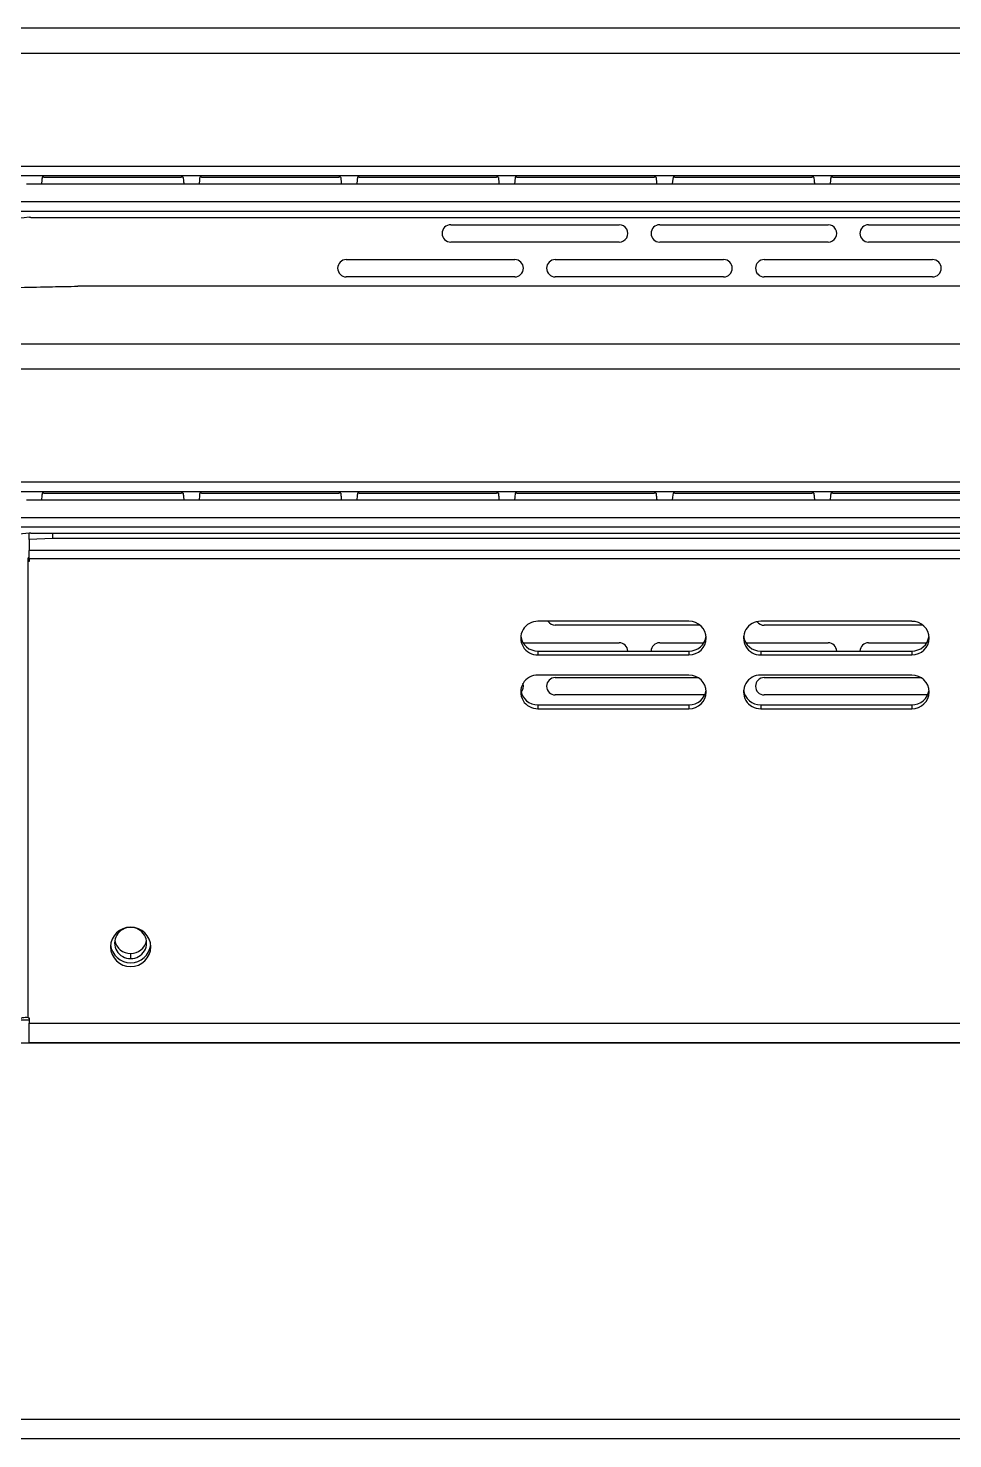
# Model space of a CAD drawing. Header units: millimetres. Extents: x -356 to 237, y 0 to 365.
# Drawn here: x 113.15 to 118.13, y 9.94 to 17.53 of the extents above; entities that cross this region are included whole.
import ezdxf

# ---------------------------------------------------------------- set-up
doc = ezdxf.new("R2010")
doc.units = ezdxf.units.MM

msp = doc.modelspace()

# ---------------------------------------------------------------- linework, layer by layer
at = {"color": 7, "linetype": 'Continuous', "lineweight": 25}
for p, q in [((113.2372, 16.7268), (113.9768, 16.7268)), ((114.0861, 16.7268), (114.8254, 16.7268)), ((114.9355, 16.7268), (115.6745, 16.7268)), ((115.7852, 16.7268), (116.5239, 16.7268)), ((116.6351, 16.7268), (117.3737, 16.7268)), ((117.4852, 16.7268), (118.2237, 16.7268)), ((113.2242, 16.6887), (113.1432, 16.6887)), ((113.9911, 16.6887), (113.2242, 16.6887)), ((114.073, 16.6887), (113.9911, 16.6887)), ((114.8396, 16.6887), (114.073, 16.6887)), ((114.9222, 16.6887), (114.8396, 16.6887)), ((115.6885, 16.6887), (114.9222, 16.6887)), ((115.7718, 16.6887), (115.6885, 16.6887)), ((116.5379, 16.6887), (115.7718, 16.6887)), ((116.6216, 16.6887), (116.5379, 16.6887)), ((117.3876, 16.6887), (116.6216, 16.6887)), ((117.4716, 16.6887), (117.3876, 16.6887)), ((118.2374, 16.6887), (117.4716, 16.6887)), ((113.1681, 16.5106), (118.7045, 16.5106)), ((115.4285, 16.4709), (116.3355, 16.4709)), ((116.5535, 16.4709), (117.4605, 16.4709)), ((117.6785, 16.4709), (118.5855, 16.4709)), ((116.3355, 16.3779), (115.4285, 16.3779)), ((117.4605, 16.3779), (116.5535, 16.3779)), ((118.5855, 16.3779), (117.6785, 16.3779)), ((114.866, 16.2834), (115.773, 16.2834)), ((115.991, 16.2834), (116.898, 16.2834)), ((117.116, 16.2834), (118.023, 16.2834)), ((115.773, 16.1904), (114.866, 16.1904)), ((116.898, 16.1904), (115.991, 16.1904)), ((118.023, 16.1904), (117.116, 16.1904)), ((118.7045, 16.1401), (113.4201, 16.1401)), ((113.2242, 14.9887), (113.1432, 14.9887)), ((113.9911, 14.9887), (113.2242, 14.9887)), ((113.2372, 15.0268), (113.9768, 15.0268)), ((114.073, 14.9887), (113.9911, 14.9887)), ((114.8396, 14.9887), (114.073, 14.9887)), ((114.0861, 15.0268), (114.8254, 15.0268)), ((114.9222, 14.9887), (114.8396, 14.9887)), ((115.6885, 14.9887), (114.9222, 14.9887)), ((114.9355, 15.0268), (115.6745, 15.0268)), ((115.7718, 14.9887), (115.6885, 14.9887)), ((116.5379, 14.9887), (115.7718, 14.9887)), ((115.7852, 15.0268), (116.5239, 15.0268)), ((116.6216, 14.9887), (116.5379, 14.9887)), ((117.3876, 14.9887), (116.6216, 14.9887)), ((116.6351, 15.0268), (117.3737, 15.0268)), ((117.4716, 14.9887), (117.3876, 14.9887)), ((118.2374, 14.9887), (117.4716, 14.9887)), ((117.4852, 15.0268), (118.2237, 15.0268)), ((113.1583, 14.7763), (113.1583, 14.8107)), ((113.1681, 14.8106), (118.7045, 14.8106)), ((113.2833, 14.8106), (113.2833, 14.7829)), ((113.2833, 14.7829), (113.1583, 14.7763)), ((113.1583, 14.7763), (113.1583, 14.7179)), ((124.1261, 14.7829), (113.2833, 14.7829)), ((113.153, 14.6583), (113.153, 14.679)), ((113.1583, 14.679), (113.153, 14.679)), ((113.153, 12.2026), (113.153, 14.6583)), ((113.1583, 14.6583), (113.153, 14.6583)), ((124.2511, 14.7179), (113.1583, 14.7179)), ((113.1583, 14.6736), (113.1583, 14.7179)), ((124.2511, 14.6736), (113.1583, 14.6736)), ((113.1583, 14.6736), (113.1583, 14.6583)), ((116.7111, 14.3366), (115.898, 14.3366)), ((116.7711, 14.3154), (115.991, 14.3154)), ((117.911, 14.3366), (117.0981, 14.3366)), ((117.9711, 14.3154), (117.116, 14.3154)), ((115.8176, 14.2209), (116.3355, 14.2209)), ((116.5535, 14.2209), (116.7915, 14.2209)), ((117.0176, 14.2209), (117.4605, 14.2209)), ((117.6785, 14.2209), (117.9915, 14.2209)), ((115.898, 14.1766), (115.898, 14.1559)), ((115.898, 14.1766), (116.7111, 14.1766)), ((115.898, 14.1559), (116.7111, 14.1559)), ((116.7111, 14.1766), (116.7111, 14.1559)), ((117.0981, 14.1766), (117.0981, 14.1559)), ((117.0981, 14.1766), (117.911, 14.1766)), ((117.0981, 14.1559), (117.911, 14.1559)), ((117.911, 14.1766), (117.911, 14.1559)), ((116.7111, 14.0468), (115.898, 14.0468)), ((117.911, 14.0468), (117.0981, 14.0468)), ((115.991, 14.0334), (116.76, 14.0334)), ((117.116, 14.0334), (117.96, 14.0334)), ((116.7965, 13.9404), (115.991, 13.9404)), ((117.9965, 13.9404), (117.116, 13.9404)), ((115.898, 13.8869), (115.898, 13.8662)), ((115.898, 13.8869), (116.7111, 13.8869)), ((115.898, 13.8662), (116.7111, 13.8662)), ((116.7111, 13.8869), (116.7111, 13.8662)), ((117.0981, 13.8869), (117.0981, 13.8662)), ((117.0981, 13.8869), (117.911, 13.8869)), ((117.0981, 13.8662), (117.911, 13.8662)), ((117.911, 13.8869), (117.911, 13.8662)), ((113.7046, 12.5487), (113.7046, 12.5216)), ((113.0966, 12.1924), (113.1583, 12.1924)), ((113.153, 12.2026), (113.1583, 12.2026)), ((113.1583, 12.2026), (113.1583, 12.1743)), ((113.1583, 12.1743), (124.2511, 12.1743)), ((113.1583, 12.0705), (113.1583, 12.1743)), ((124.4323, 12.0654), (112.9768, 12.0654)), ((113.1583, 12.0705), (124.2511, 12.0705)), ((165.1111, 10.0416), (105.1111, 10.0416)), ((165.1111, 9.937), (105.1111, 9.937))]:
    msp.add_line(p, q, dxfattribs=at)
at = {"color": 7, "linetype": 'Continuous', "lineweight": 25, "flags": 128}
for points in [[(118.7045, 17.5286), (117.0902, 17.5286), (115.4766, 17.5286), (114.2095, 17.5286), (112.9434, 17.5286)], [(112.9364, 17.3946), (114.8575, 17.3946), (116.7805, 17.3946), (118.7045, 17.3946)], [(118.7045, 16.7849), (116.7804, 16.7849), (114.8574, 16.7849), (112.9364, 16.7849)], [(112.9396, 16.7351), (114.8595, 16.7351), (116.7815, 16.7351), (118.7045, 16.7351)], [(115.7755, 16.726), (115.7734, 16.7051), (115.7718, 16.6887)], [(116.6253, 16.726), (116.6233, 16.7051), (116.6216, 16.6887)], [(118.7045, 16.594), (116.5824, 16.594), (114.4617, 16.594), (112.3438, 16.594)], [(112.4467, 16.5442), (114.5304, 16.5442), (116.6168, 16.5442), (118.7045, 16.5442)], [(113.1589, 16.5108), (113.1312, 16.5081), (113.1095, 16.5061)], [(118.7045, 15.8286), (117.0902, 15.8286), (115.4766, 15.8286), (114.2095, 15.8286), (112.9434, 15.8286)], [(112.9364, 15.6946), (114.8575, 15.6946), (116.7805, 15.6946), (118.7045, 15.6946)], [(118.7045, 15.0849), (116.7804, 15.0849), (114.8574, 15.0849), (112.9364, 15.0849)], [(112.9396, 15.0351), (114.8595, 15.0351), (116.7815, 15.0351), (118.7045, 15.0351)], [(115.7755, 15.026), (115.7734, 15.0051), (115.7718, 14.9887)], [(116.6253, 15.026), (116.6233, 15.0051), (116.6216, 14.9887)], [(118.7045, 14.894), (116.5808, 14.894), (114.4584, 14.894), (112.3388, 14.894)], [(112.854, 14.8442), (114.8024, 14.8442), (116.7529, 14.8442), (118.7045, 14.8442)], [(113.1589, 14.8108), (113.1052, 14.8057), (113.063, 14.8017)]]:
    msp.add_lwpolyline(points, dxfattribs=at)
at = {"color": 7, "linetype": 'Continuous', "lineweight": 25}
for centre, radius, start, end in [((115.4285, 16.4244), 0.0465, 89.9904, 180.00381), ((115.4285, 16.4244), 0.0465, 180.00028, 269.99972), ((116.3355, 16.4244), 0.0465, 269.99711, 90.00289), ((116.5535, 16.4244), 0.0465, 89.99619, 180.00381), ((116.5535, 16.4244), 0.0465, 180.00028, 269.99394), ((117.4605, 16.4244), 0.0465, 269.99711, 90.00289), ((117.6785, 16.4244), 0.0465, 89.9904, 180.00381), ((117.6785, 16.4244), 0.0465, 180.00028, 269.99972), ((114.866, 16.2369), 0.0465, 90.00028, 179.99972), ((115.773, 16.2369), 0.0465, 270, 90), ((115.991, 16.2369), 0.0465, 90.00028, 179.99972), ((116.898, 16.2369), 0.0465, 270, 90), ((117.116, 16.2369), 0.0465, 90.00028, 179.99972), ((118.023, 16.2369), 0.0465, 270, 90), ((114.866, 16.2369), 0.0465, 180.00028, 269.99972), ((115.991, 16.2369), 0.0465, 180.00028, 269.99972), ((117.116, 16.2369), 0.0465, 180.00028, 269.99972), ((115.8955, 14.2462), 0.0904, 88.40275, 271.59725), ((115.991, 14.3619), 0.0465, 213.07382, 270.00743), ((116.7126, 14.2446), 0.092, 1.01332, 90.97315), ((117.0955, 14.2462), 0.0904, 88.40275, 271.59725), ((117.116, 14.3619), 0.0465, 216.09481, 270.00488), ((117.9126, 14.2446), 0.0919, 1.0092, 90.97727), ((115.8966, 14.2689), 0.0923, 187.6572, 270.89272), ((116.3355, 14.1744), 0.0465, 2.70824, 89.99945), ((116.5535, 14.1744), 0.0465, 90.00633, 177.29176), ((116.7125, 14.2689), 0.0923, 269.10446, 352.34848), ((116.7126, 14.2479), 0.092, 269.02972, 358.98679), ((117.0966, 14.2689), 0.0923, 187.65335, 270.89656), ((117.4605, 14.1744), 0.0465, 2.70824, 89.99945), ((117.6785, 14.1744), 0.0465, 90.00055, 177.29176), ((117.9125, 14.2689), 0.0923, 269.10344, 352.34665), ((117.9126, 14.2479), 0.092, 269.0256, 358.99091), ((115.8955, 13.9565), 0.0903, 88.40088, 271.59912), ((116.7126, 13.9548), 0.092, 1.01332, 90.97315), ((117.0955, 13.9565), 0.0903, 88.40088, 271.59912), ((117.9126, 13.9549), 0.0919, 1.0092, 90.97727), ((115.773, 13.9869), 0.0465, 317.49424, 18.46596), ((115.991, 13.9869), 0.0465, 90.00028, 179.99972), ((115.991, 13.9869), 0.0465, 180.00028, 269.99972), ((117.116, 13.9869), 0.0465, 90.00028, 179.99972), ((117.116, 13.9869), 0.0465, 180.00028, 269.99972), ((115.8966, 13.9791), 0.0923, 187.6572, 270.89272), ((116.7125, 13.9791), 0.0923, 269.10446, 352.34848), ((116.7126, 13.9581), 0.0919, 269.02388, 358.98966), ((117.0966, 13.9791), 0.0923, 187.65335, 270.89656), ((117.9125, 13.9791), 0.0923, 269.10344, 352.34665), ((117.9126, 13.9581), 0.0919, 269.01976, 358.99378), ((113.7046, 12.5814), 0.109, 1.59897, 178.40103), ((113.7022, 12.6052), 0.0836, 88.40131, 271.59869), ((113.7069, 12.6052), 0.0836, 268.40131, 91.59869), ((113.7033, 12.6342), 0.0855, 190.41609, 270.86285), ((113.7058, 12.6342), 0.0855, 269.13715, 349.58391), ((113.7046, 12.5875), 0.109, 181.60152, 358.39848), ((113.7046, 12.6086), 0.1093, 187.23306, 352.76694), ((113.139, 12.133), 0.071, 78.6339, 130.3815)]:
    msp.add_arc(centre, radius, start, end, dxfattribs=at)
for points, knots in [([(113.2279, 16.726), (113.2272, 16.719), (113.2259, 16.7066), (113.2247, 16.6942), (113.2242, 16.6887)], [0, 0, 0, 0, 0.559986, 1, 1, 1, 1]), ([(113.2372, 16.7268), (113.236, 16.7268), (113.2338, 16.7268), (113.231, 16.7267), (113.2292, 16.7264), (113.2282, 16.7263), (113.228, 16.7261), (113.2279, 16.726)], [0, 0, 0, 0, 0.3726057, 0.7014026, 0.8943826, 0.9650759, 1, 1, 1, 1]), ([(113.9874, 16.7259), (113.9873, 16.726), (113.9869, 16.7262), (113.9858, 16.7263), (113.9843, 16.7265), (113.9825, 16.7267), (113.98, 16.7268), (113.9781, 16.7268), (113.9768, 16.7268)], [0, 0, 0, 0, 0.038898, 0.116835, 0.305006, 0.46316, 0.637372, 1, 1, 1, 1]), ([(113.9874, 16.7259), (113.9878, 16.7217), (113.9885, 16.7147), (113.9895, 16.7051), (113.9903, 16.6969), (113.9908, 16.6915), (113.9911, 16.6887)], [0, 0, 0, 0, 0.3399442, 0.559967, 0.7799772, 1, 1, 1, 1]), ([(114.0767, 16.726), (114.076, 16.719), (114.0748, 16.7066), (114.0735, 16.6942), (114.073, 16.6887)], [0, 0, 0, 0, 0.559989, 1, 1, 1, 1]), ([(114.0861, 16.7268), (114.085, 16.7268), (114.0827, 16.7268), (114.0799, 16.7266), (114.078, 16.7264), (114.0771, 16.7263), (114.0768, 16.7261), (114.0767, 16.726)], [0, 0, 0, 0, 0.3723285, 0.7008742, 0.8936255, 0.9650701, 1, 1, 1, 1]), ([(114.8359, 16.7259), (114.8358, 16.726), (114.8354, 16.7262), (114.8343, 16.7263), (114.8329, 16.7265), (114.831, 16.7267), (114.8286, 16.7268), (114.8267, 16.7268), (114.8254, 16.7268)], [0, 0, 0, 0, 0.0389029, 0.1157728, 0.3044071, 0.462368, 0.63649, 1, 1, 1, 1]), ([(114.8359, 16.7259), (114.8363, 16.7217), (114.837, 16.7148), (114.838, 16.7051), (114.8388, 16.6969), (114.8393, 16.6915), (114.8396, 16.6887)], [0, 0, 0, 0, 0.339984, 0.559952, 0.780032, 1, 1, 1, 1]), ([(114.9259, 16.726), (114.9253, 16.719), (114.924, 16.7066), (114.9228, 16.6942), (114.9222, 16.6887)], [0, 0, 0, 0, 0.560016, 1, 1, 1, 1]), ([(114.9355, 16.7268), (114.9343, 16.7268), (114.9321, 16.7268), (114.9292, 16.7267), (114.9273, 16.7264), (114.9263, 16.7263), (114.926, 16.726), (114.9259, 16.726)], [0, 0, 0, 0, 0.370881, 0.700376, 0.893111, 0.964756, 1, 1, 1, 1]), ([(115.6848, 16.7259), (115.6847, 16.726), (115.6844, 16.7262), (115.6833, 16.7263), (115.6819, 16.7266), (115.6801, 16.7267), (115.6776, 16.7268), (115.6757, 16.7268), (115.6745, 16.7268)], [0, 0, 0, 0, 0.037913, 0.114229, 0.303389, 0.461087, 0.635155, 1, 1, 1, 1]), ([(115.6848, 16.7259), (115.6853, 16.7217), (115.686, 16.7148), (115.6869, 16.7051), (115.6877, 16.6969), (115.6883, 16.6915), (115.6885, 16.6887)], [0, 0, 0, 0, 0.340032, 0.560055, 0.779965, 1, 1, 1, 1]), ([(115.7852, 16.7268), (115.784, 16.7268), (115.7817, 16.7268), (115.7788, 16.7266), (115.7769, 16.7264), (115.7759, 16.7263), (115.7756, 16.726), (115.7755, 16.726)], [0, 0, 0, 0, 0.37012, 0.699336, 0.891834, 0.964085, 1, 1, 1, 1]), ([(116.5342, 16.7259), (116.5341, 16.726), (116.5338, 16.7262), (116.5327, 16.7263), (116.5313, 16.7266), (116.5295, 16.7267), (116.5271, 16.7268), (116.5252, 16.7268), (116.5239, 16.7268)], [0, 0, 0, 0, 0.03767, 0.1129937, 0.3031654, 0.460167, 0.6346369, 1, 1, 1, 1]), ([(116.5342, 16.7259), (116.5346, 16.7217), (116.5353, 16.7148), (116.5363, 16.7051), (116.5371, 16.6969), (116.5376, 16.6915), (116.5379, 16.6887)], [0, 0, 0, 0, 0.340073, 0.56004, 0.78002, 1, 1, 1, 1]), ([(116.6351, 16.7268), (116.6339, 16.7268), (116.6316, 16.7268), (116.6286, 16.7266), (116.6267, 16.7264), (116.6257, 16.7263), (116.6254, 16.726), (116.6253, 16.726)], [0, 0, 0, 0, 0.369376, 0.699221, 0.891264, 0.964313, 1, 1, 1, 1]), ([(117.3839, 16.7259), (117.3837, 16.726), (117.3834, 16.7262), (117.3824, 16.7263), (117.381, 16.7266), (117.3792, 16.7267), (117.3768, 16.7268), (117.3749, 16.7268), (117.3737, 16.7268)], [0, 0, 0, 0, 0.0372813, 0.1123649, 0.3025702, 0.4593521, 0.6337213, 1, 1, 1, 1]), ([(117.3839, 16.7259), (117.3843, 16.7217), (117.385, 16.7148), (117.3859, 16.7051), (117.3867, 16.6969), (117.3873, 16.6915), (117.3876, 16.6887)], [0, 0, 0, 0, 0.339987, 0.560037, 0.780087, 1, 1, 1, 1]), ([(117.4753, 16.726), (117.4746, 16.719), (117.4734, 16.7066), (117.4721, 16.6942), (117.4716, 16.6887)], [0, 0, 0, 0, 0.5599925, 1, 1, 1, 1]), ([(117.4852, 16.7268), (117.4839, 16.7268), (117.4816, 16.7268), (117.4786, 16.7266), (117.4767, 16.7264), (117.4757, 16.7262), (117.4754, 16.726), (117.4753, 16.726)], [0, 0, 0, 0, 0.368346, 0.698477, 0.89044, 0.963641, 1, 1, 1, 1]), ([(113.1681, 16.5106), (113.1665, 16.5106), (113.1635, 16.5106), (113.1604, 16.5107), (113.1589, 16.5108)], [0, 0, 0, 0, 0.505514, 1, 1, 1, 1]), ([(113.1109, 16.134), (113.1684, 16.1352), (113.271, 16.1372), (113.3736, 16.1392), (113.4188, 16.1401)], [0, 0, 0, 0, 0.5600009, 1, 1, 1, 1]), ([(113.4188, 16.1401), (113.419, 16.1401), (113.4195, 16.1401), (113.4199, 16.1401), (113.4201, 16.1401)], [0, 0, 0, 0, 0.560452, 1, 1, 1, 1]), ([(113.2279, 15.026), (113.2272, 15.019), (113.2259, 15.0066), (113.2247, 14.9942), (113.2242, 14.9887)], [0, 0, 0, 0, 0.559986, 1, 1, 1, 1]), ([(113.2372, 15.0268), (113.236, 15.0268), (113.2338, 15.0268), (113.231, 15.0267), (113.2292, 15.0264), (113.2282, 15.0263), (113.228, 15.0261), (113.2279, 15.026)], [0, 0, 0, 0, 0.3726899, 0.7015611, 0.8946469, 0.9653561, 1, 1, 1, 1]), ([(113.9874, 15.0259), (113.9873, 15.026), (113.9869, 15.0262), (113.9858, 15.0263), (113.9843, 15.0265), (113.9825, 15.0267), (113.98, 15.0268), (113.9781, 15.0268), (113.9768, 15.0268)], [0, 0, 0, 0, 0.038898, 0.116835, 0.305006, 0.46316, 0.637372, 1, 1, 1, 1]), ([(113.9874, 15.0259), (113.9878, 15.0217), (113.9885, 15.0147), (113.9895, 15.0051), (113.9903, 14.9969), (113.9908, 14.9915), (113.9911, 14.9887)], [0, 0, 0, 0, 0.340069, 0.559967, 0.779977, 1, 1, 1, 1]), ([(114.0767, 15.026), (114.076, 15.019), (114.0748, 15.0066), (114.0735, 14.9942), (114.073, 14.9887)], [0, 0, 0, 0, 0.559989, 1, 1, 1, 1]), ([(114.0861, 15.0268), (114.085, 15.0268), (114.0827, 15.0268), (114.0799, 15.0266), (114.078, 15.0264), (114.0771, 15.0263), (114.0768, 15.0261), (114.0767, 15.026)], [0, 0, 0, 0, 0.3723285, 0.7008742, 0.8936255, 0.9650701, 1, 1, 1, 1]), ([(114.8359, 15.0259), (114.8358, 15.026), (114.8354, 15.0262), (114.8343, 15.0263), (114.8329, 15.0265), (114.831, 15.0267), (114.8286, 15.0268), (114.8267, 15.0268), (114.8254, 15.0268)], [0, 0, 0, 0, 0.038903, 0.115774, 0.304411, 0.462342, 0.636486, 1, 1, 1, 1]), ([(114.8359, 15.0259), (114.8363, 15.0217), (114.837, 15.0147), (114.838, 15.0051), (114.8388, 14.9969), (114.8393, 14.9915), (114.8396, 14.9887)], [0, 0, 0, 0, 0.3399842, 0.560077, 0.7800323, 1, 1, 1, 1]), ([(114.9259, 15.026), (114.9253, 15.019), (114.924, 15.0066), (114.9228, 14.9942), (114.9222, 14.9887)], [0, 0, 0, 0, 0.560016, 1, 1, 1, 1]), ([(114.9355, 15.0268), (114.9343, 15.0268), (114.9321, 15.0268), (114.9292, 15.0267), (114.9273, 15.0264), (114.9263, 15.0263), (114.926, 15.026), (114.9259, 15.026)], [0, 0, 0, 0, 0.370881, 0.700376, 0.893111, 0.964756, 1, 1, 1, 1]), ([(115.6848, 15.0259), (115.6847, 15.026), (115.6844, 15.0262), (115.6833, 15.0263), (115.6819, 15.0266), (115.6801, 15.0267), (115.6776, 15.0268), (115.6757, 15.0268), (115.6745, 15.0268)], [0, 0, 0, 0, 0.037913, 0.114229, 0.303389, 0.461087, 0.635155, 1, 1, 1, 1]), ([(115.6848, 15.0259), (115.6853, 15.0217), (115.686, 15.0148), (115.6869, 15.0051), (115.6877, 14.9969), (115.6883, 14.9915), (115.6885, 14.9887)], [0, 0, 0, 0, 0.340032, 0.560055, 0.779965, 1, 1, 1, 1]), ([(115.7852, 15.0268), (115.784, 15.0268), (115.7817, 15.0268), (115.7788, 15.0266), (115.7769, 15.0264), (115.7759, 15.0263), (115.7756, 15.026), (115.7755, 15.026)], [0, 0, 0, 0, 0.37012, 0.699336, 0.891834, 0.964085, 1, 1, 1, 1]), ([(116.5342, 15.0259), (116.5341, 15.026), (116.5338, 15.0262), (116.5327, 15.0263), (116.5313, 15.0266), (116.5295, 15.0267), (116.5271, 15.0268), (116.5252, 15.0268), (116.5239, 15.0268)], [0, 0, 0, 0, 0.03767, 0.1129937, 0.3031654, 0.460167, 0.6346369, 1, 1, 1, 1]), ([(116.5342, 15.0259), (116.5346, 15.0217), (116.5353, 15.0148), (116.5363, 15.0051), (116.5371, 14.9969), (116.5376, 14.9915), (116.5379, 14.9887)], [0, 0, 0, 0, 0.340073, 0.56004, 0.78002, 1, 1, 1, 1]), ([(116.6351, 15.0268), (116.6339, 15.0268), (116.6316, 15.0268), (116.6286, 15.0266), (116.6267, 15.0264), (116.6257, 15.0263), (116.6254, 15.026), (116.6253, 15.026)], [0, 0, 0, 0, 0.369376, 0.699221, 0.891264, 0.964313, 1, 1, 1, 1]), ([(117.3839, 15.0259), (117.3837, 15.026), (117.3834, 15.0262), (117.3824, 15.0263), (117.381, 15.0266), (117.3792, 15.0267), (117.3768, 15.0268), (117.3749, 15.0268), (117.3737, 15.0268)], [0, 0, 0, 0, 0.0372813, 0.1123649, 0.3025702, 0.4593521, 0.6337213, 1, 1, 1, 1]), ([(117.3839, 15.0259), (117.3843, 15.0217), (117.385, 15.0148), (117.3859, 15.0051), (117.3867, 14.9969), (117.3873, 14.9915), (117.3876, 14.9887)], [0, 0, 0, 0, 0.339987, 0.560037, 0.780087, 1, 1, 1, 1]), ([(117.4753, 15.026), (117.4746, 15.019), (117.4734, 15.0066), (117.4721, 14.9942), (117.4716, 14.9887)], [0, 0, 0, 0, 0.5599925, 1, 1, 1, 1]), ([(117.4852, 15.0268), (117.4839, 15.0268), (117.4816, 15.0268), (117.4786, 15.0266), (117.4767, 15.0264), (117.4757, 15.0262), (117.4754, 15.026), (117.4753, 15.026)], [0, 0, 0, 0, 0.368346, 0.698477, 0.89044, 0.963641, 1, 1, 1, 1]), ([(113.1681, 14.8106), (113.1665, 14.8106), (113.1635, 14.8106), (113.1604, 14.8107), (113.1589, 14.8108)], [0, 0, 0, 0, 0.505514, 1, 1, 1, 1])]:
    msp.add_open_spline(points, degree=3, knots=knots, dxfattribs=at)

doc.saveas('drawing.dxf')
